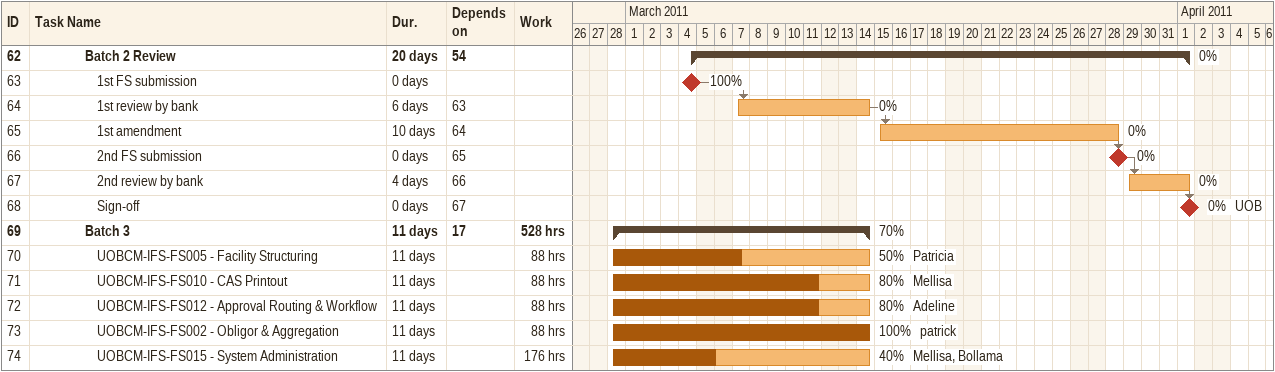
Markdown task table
| ID | Level | Task | Duration | Start | Finish | Predecessors | Resources | % complete | Work (h) |
|---|---|---|---|---|---|---|---|---|---|
| 62 | 5 | **Batch 2 Review** | 20d | 2011-03-04 | 2011-04-01 | 54 |  | 0 |  |
| 63 | 6 | 1st FS submission | 0d | 2011-03-04 | 2011-03-04 |  |  | 100 |  |
| 64 | 6 | 1st review by bank | 6d | 2011-03-07 | 2011-03-14 | 63 |  | 0 |  |
| 65 | 6 | 1st amendment | 10d | 2011-03-15 | 2011-03-28 | 64 |  | 0 |  |
| 66 | 6 | 2nd FS submission | 0d | 2011-03-28 | 2011-03-28 | 65 |  | 0 |  |
| 67 | 6 | 2nd review by bank | 4d | 2011-03-29 | 2011-04-01 | 66 |  | 0 |  |
| 68 | 6 | Sign-off | 0d | 2011-04-01 | 2011-04-01 | 67 | UOB | 0 |  |
| 69 | 5 | **Batch 3** | 11d | 2011-02-28 | 2011-03-14 | 17 |  | 70 | 528 |
| 70 | 6 | UOBCM-IFS-FS005 - Facility Structuring | 11d | 2011-02-28 | 2011-03-14 |  | Patricia | 50 | 88 |
| 71 | 6 | UOBCM-IFS-FS010 - CAS Printout | 11d | 2011-02-28 | 2011-03-14 |  | Mellisa | 80 | 88 |
| 72 | 6 | UOBCM-IFS-FS012 - Approval Routing & Workflow | 11d | 2011-02-28 | 2011-03-14 |  | Adeline | 80 | 88 |
| 73 | 6 | UOBCM-IFS-FS002 - Obligor & Aggregation | 11d | 2011-02-28 | 2011-03-14 |  | patrick | 100 | 88 |
| 74 | 6 | UOBCM-IFS-FS015 - System Administration | 11d | 2011-02-28 | 2011-03-14 |  | Mellisa, Bollama | 40 | 176 |
